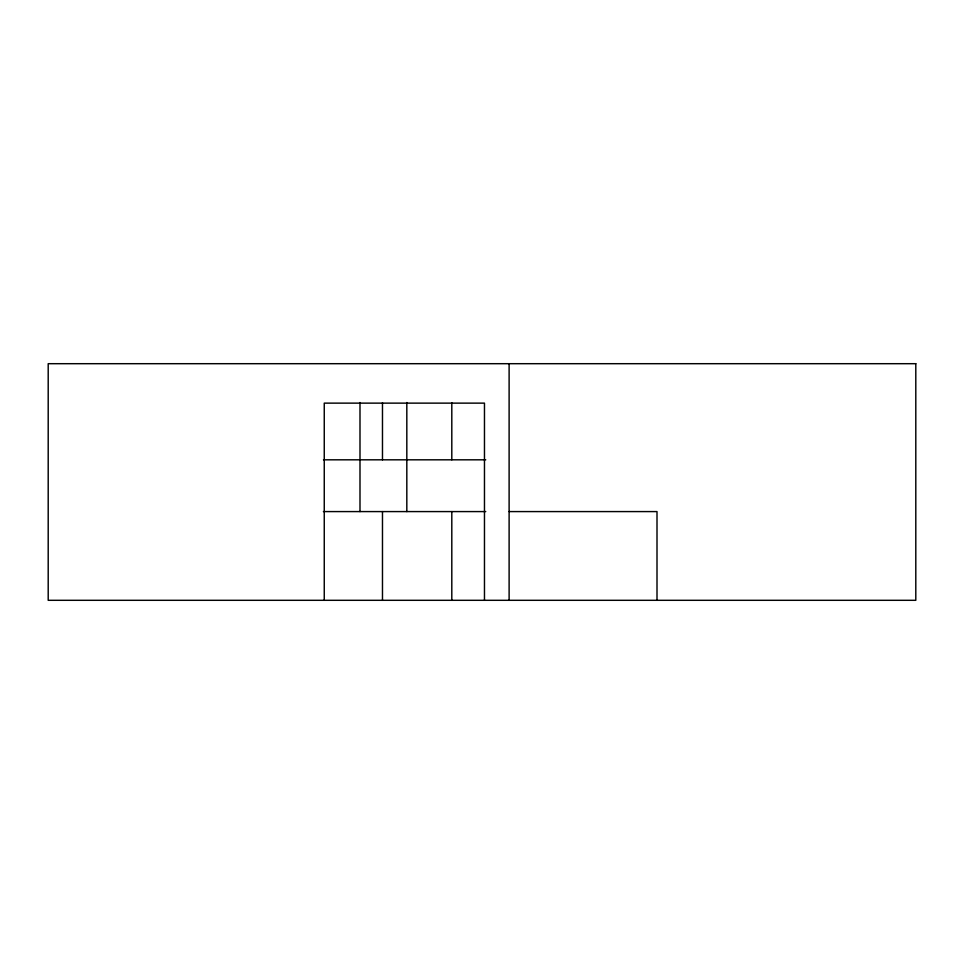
<?xml version="1.0" encoding="UTF-8"?>
<svg xmlns="http://www.w3.org/2000/svg" width="964" height="964" viewBox="0 0 964 964"><rect width="100%" height="100%" fill="white"/><g stroke="black" fill="none" stroke-linecap="round" stroke-linejoin="round"><path stroke-width="1.45" d="M323.482 459.816L485.736 459.816M323.41 511.583L485.736 511.583M509.113 511.583L657.002 511.583L657.002 600.307M509.113 363.693L509.113 600.307M484.47 600.307L484.47 403.133L324.253 403.133L324.253 600.307M451.803 402.747L451.803 459.816M451.803 511.583L451.803 600.307M406.82 402.53L406.82 511.583M382.479 402.747L382.479 459.816M382.479 511.583L382.479 600.307M359.994 402.53L359.994 511.583M915.8 363.693L48.2 363.693L48.2 600.307L915.8 600.307L915.8 363.693"/></g></svg>
